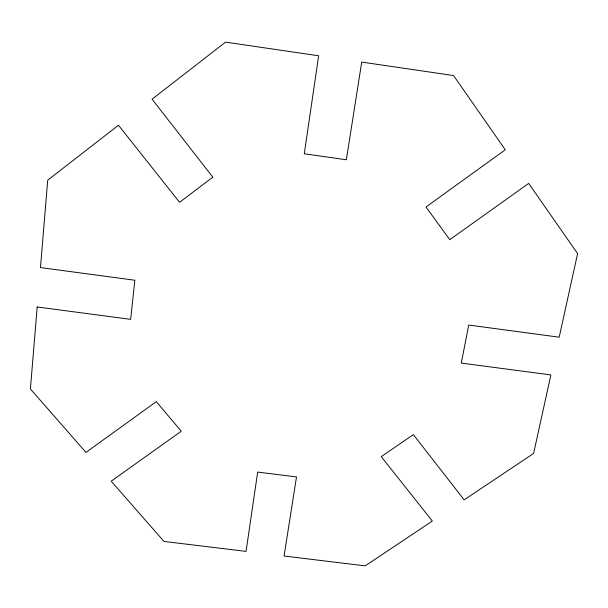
<?xml version="1.0" encoding="UTF-8"?>
<svg xmlns="http://www.w3.org/2000/svg" width="608" height="608" viewBox="0 0 608 608"><rect width="100%" height="100%" fill="white"/><g stroke="black" fill="none" stroke-linecap="round" stroke-linejoin="round"><path stroke-width="0.91" d="M37.202 306.979L30.4 388.953L85.971 452.398L156.294 401.645L181.245 431.216L111.196 481.186L163.962 541.424L246.058 551.395L257.678 472.066L296.506 476.938L284.073 556.016L365.203 565.873L432.334 521.064L381.246 456.631L413.372 434.644L464.14 499.829L533.596 453.462L550.886 374.931L461.282 363.075L468.73 325.052L559.193 337.197L577.6 253.597L528.686 183.396L449.791 239.674L425.988 207.001L505.271 149.781L453.56 75.552L361.714 62.084L346.362 159.76L304.289 153.794L318.645 55.776L225.56 42.127L152.068 99.172L212.838 177.186L179.565 202.282L118.476 125.248L47.72 180.173L40.47 267.573L134.854 280.242L130.644 319.344L37.202 306.979"/></g></svg>
